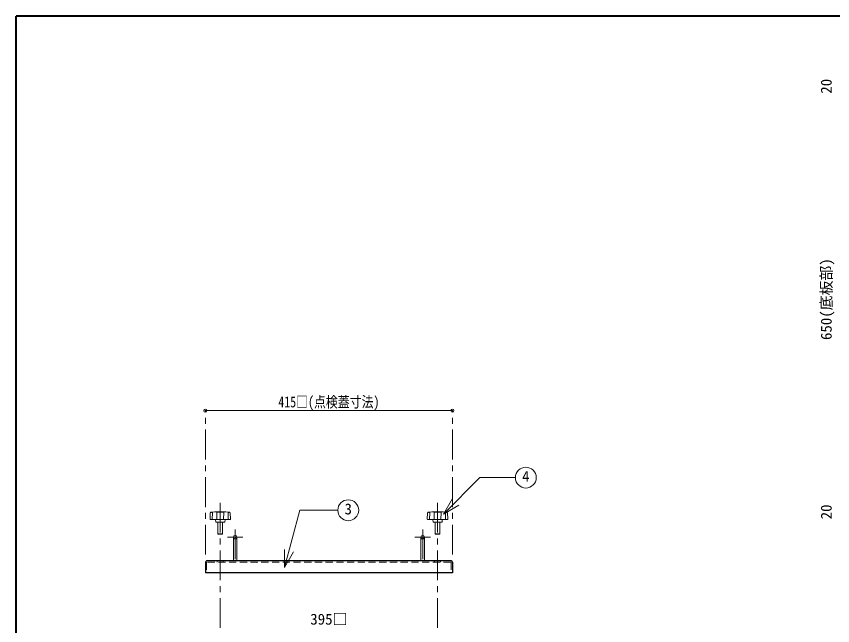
# Model space of a CAD drawing. Units: millimetres at full size, sheet at 1:10; details may follow other scales. Extents: x -2123 to 1927, y -1358 to 1452.
# Drawn here: x -2123 to -752, y 428 to 1452 of the extents above; entities that cross this region are included whole.
import ezdxf
from ezdxf.enums import TextEntityAlignment as Align

# ---------------------------------------------------------------- set-up
doc = ezdxf.new("R2010")
doc.units = ezdxf.units.MM
doc.header["$LTSCALE"] = 10
doc.header["$PDMODE"] = 32
doc.header["$PDSIZE"] = 5
doc.linetypes.add('CHAIN1', pattern=[8, 5, -1, 1, -1])
doc.linetypes.add('DASHED1', pattern=[1.8, 1.2, -0.6])
doc.layers.add('0-0', color=7, linetype='Continuous', lineweight=18)
doc.styles.add('ＭＳ ゴシック', font='')
doc.styles.get('ＭＳ ゴシック').set_extended_font_data('MS Gothic')

msp = doc.modelspace()

# ---------------------------------------------------------------- linework, layer by layer
at = {"layer": '0-0', "color": 1, "lineweight": 40}
for p in [(-2122.8, -1358.09), (1927.2, 1451.91)]:
    msp.add_line(p, (-2122.8, 1451.91), dxfattribs=at)
at = {"layer": '0-0', "color": 4, "lineweight": 9}
for p, q in [((-1805.3, 789.51), (-1390.3, 789.51)), ((-1758.3, 576.91), (-1758.3, 536.91)), ((-1752.3, 576.91), (-1752.3, 536.91)), ((-1443.3, 576.91), (-1443.3, 536.91)), ((-1437.3, 576.91), (-1437.3, 536.91))]:
    msp.add_line(p, q, dxfattribs=at)
at = {"layer": '0-0', "color": 4, "linetype": 'CHAIN1', "lineweight": 9}
for p, q in [((-1805.3, 547.61), (-1805.3, 789.51)), ((-1390.3, 547.61), (-1390.3, 789.51)), ((-1780.3, 634.51), (-1780.3, 144.41)), ((-1415.3, 634.51), (-1415.3, 144.41)), ((-1755.3, 589.91), (-1755.3, 536.91)), ((-1440.3, 589.91), (-1440.3, 536.91)), ((-1768.3, 576.91), (-1742.3, 576.91)), ((-1427.3, 576.91), (-1453.3, 576.91))]:
    msp.add_line(p, q, dxfattribs=at)
at = {"layer": '0-0'}
for p, q in [((-1405.32, 615.74), (-1344.06, 676.99)), ((-1284.53, 676.99), (-1344.06, 676.99)), ((-1405.32, 615.74), (-1390.32, 641.72)), ((-1405.32, 615.74), (-1379.34, 630.74)), ((-1797.47, 607.13), (-1797.13, 617.64)), ((-1789.71, 619.5), (-1795.62, 619.19)), ((-1793.85, 606.71), (-1793.46, 618.35)), ((-1771.31, 619.51), (-1789.29, 619.51)), ((-1785.78, 606.71), (-1786.17, 618.35)), ((-1774.82, 606.71), (-1774.43, 618.35)), ((-1770.89, 619.5), (-1764.98, 619.19)), ((-1766.75, 606.71), (-1767.14, 618.35)), ((-1763.13, 607.13), (-1763.47, 617.64)), ((-1672.42, 526.19), (-1646.71, 622.14)), ((-1582.77, 622.14), (-1646.71, 622.14)), ((-1432.47, 607.13), (-1432.13, 617.64)), ((-1424.71, 619.5), (-1430.62, 619.19)), ((-1428.85, 606.71), (-1428.46, 618.35)), ((-1424.29, 619.51), (-1406.31, 619.51)), ((-1420.78, 606.71), (-1421.17, 618.35)), ((-1409.82, 606.71), (-1409.43, 618.35)), ((-1405.89, 619.5), (-1399.98, 619.19)), ((-1401.75, 606.71), (-1402.14, 618.35)), ((-1398.13, 607.13), (-1398.47, 617.64)), ((-1763.53, 606.71), (-1797.07, 606.71)), ((-1787.93, 602.28), (-1788.3, 606.71)), ((-1772.67, 602.28), (-1772.3, 606.71)), ((-1432.07, 606.71), (-1398.53, 606.71)), ((-1422.93, 602.28), (-1423.3, 606.71)), ((-1407.67, 602.28), (-1407.3, 606.71)), ((-1773.07, 601.91), (-1787.53, 601.91)), ((-1784.3, 582.41), (-1784.3, 601.91)), ((-1776.3, 582.41), (-1776.3, 601.91)), ((-1422.53, 601.91), (-1408.07, 601.91)), ((-1419.3, 582.41), (-1419.3, 601.91)), ((-1411.3, 582.41), (-1411.3, 601.91)), ((-1776.3, 582.41), (-1784.3, 582.41)), ((-1419.3, 582.41), (-1411.3, 582.41)), ((-1672.42, 526.19), (-1672.42, 556.19)), ((-1672.42, 526.19), (-1657.42, 552.17))]:
    msp.add_line(p, q, dxfattribs=at)
at = {"layer": '0-0', "color": 5, "lineweight": 25}
for p, q in [((-1805.3, 534.91), (-1805.3, 516.91)), ((-1392.3, 536.91), (-1803.3, 536.91)), ((-1390.3, 534.91), (-1390.3, 516.91)), ((-1390.3, 516.91), (-1805.3, 516.91))]:
    msp.add_line(p, q, dxfattribs=at)
at = {"layer": '0-0', "linetype": 'DASHED1'}
for p, q in [((-1393.3, 534.91), (-1802.3, 534.91)), ((-1785.3, 534.91), (-1785.3, 536.91)), ((-1775.3, 534.91), (-1775.3, 536.91)), ((-1420.3, 534.91), (-1420.3, 536.91)), ((-1410.3, 534.91), (-1410.3, 536.91)), ((-1803.3, 533.91), (-1803.3, 516.91)), ((-1392.3, 533.91), (-1392.3, 516.91))]:
    msp.add_line(p, q, dxfattribs=at)
at = {"layer": '0-0'}
for points in [[(-1776.3, 582.41), (-1776.8, 581.91), (-1783.8, 581.91), (-1784.3, 582.41)], [(-1419.3, 582.41), (-1418.8, 581.91), (-1411.8, 581.91), (-1411.3, 582.41)]]:
    msp.add_lwpolyline(points, dxfattribs=at)
for centre in [(-1267.03, 676.99), (-1565.27, 622.14)]:
    msp.add_circle(centre, 17.5, dxfattribs=at)
for centre, radius, start, end in [((-1795.53, 617.59), 1.6, 93.01913, 178.15415), ((-1795.91, 617.06), 1.66, 93.02757, 128.73305), ((-1795.84, 610.75), 7.97, 72.62002, 91.09064), ((-1789.29, 611.51), 8, 90, 93.01913), ((-1785.77, 618.36), 0.4, 97.29873, 181.90915), ((-1780.3, 575.64), 43.47, 82.70127, 97.29873), ((-1774.83, 618.36), 0.4, 358.09085, 82.70127), ((-1771.31, 611.51), 8, 86.98087, 90), ((-1764.76, 610.75), 7.97, 88.90936, 107.37998), ((-1765.07, 617.59), 1.6, 1.84585, 86.98087), ((-1764.7, 617.06), 1.66, 51.26695, 86.97243), ((-1430.53, 617.59), 1.6, 93.01913, 178.15415), ((-1430.91, 617.06), 1.66, 93.02757, 128.73305), ((-1430.84, 610.75), 7.97, 72.62002, 91.09064), ((-1424.29, 611.51), 8, 90, 93.01913), ((-1420.77, 618.36), 0.4, 97.29873, 181.90915), ((-1415.3, 575.64), 43.47, 82.70127, 97.29873), ((-1409.83, 618.36), 0.4, 358.09085, 82.70127), ((-1406.31, 611.51), 8, 86.98087, 90), ((-1399.76, 610.75), 7.97, 88.90936, 107.37998), ((-1400.07, 617.59), 1.6, 1.84585, 86.98087), ((-1399.7, 617.06), 1.66, 51.26695, 86.97243), ((-1797.07, 607.11), 0.4, 178.15415, 270), ((-1763.53, 607.11), 0.4, 270, 1.84585), ((-1432.07, 607.11), 0.4, 178.15415, 270), ((-1398.53, 607.11), 0.4, 270, 1.84585), ((-1787.53, 602.31), 0.4, 184.76364, 270), ((-1773.07, 602.31), 0.4, 270, 355.23636), ((-1422.53, 602.31), 0.4, 184.76364, 270), ((-1408.07, 602.31), 0.4, 270, 355.23636)]:
    msp.add_arc(centre, radius, start, end, dxfattribs=at)
at = {"layer": '0-0', "color": 4, "lineweight": 9}
for centre in [(-1755.3, 576.91), (-1440.3, 576.91)]:
    msp.add_arc(centre, 3, 0, 180, dxfattribs=at)
at = {"layer": '0-0', "color": 4, "linetype": 'DASHED1', "lineweight": 9}
for centre in [(-1755.3, 576.91), (-1440.3, 576.91)]:
    msp.add_arc(centre, 3, 180, 360, dxfattribs=at)
at = {"layer": '0-0', "color": 5, "lineweight": 25}
for centre, start, end in [((-1803.3, 534.91), 90, 180), ((-1392.3, 534.91), 0, 90)]:
    msp.add_arc(centre, 2, start, end, dxfattribs=at)
at = {"layer": '0-0', "linetype": 'DASHED1'}
for centre, start, end in [((-1802.3, 533.91), 90, 180), ((-1393.3, 533.91), 0, 90)]:
    msp.add_arc(centre, 1, start, end, dxfattribs=at)
at = {"layer": '0-0', "color": 1}
for p in [(-1805.3, 789.51), (-1390.3, 789.51)]:
    msp.add_point(p, dxfattribs=at)

# ---------------------------------------------------------------- texts
at = {"layer": '0-0', "style": 'ＭＳ ゴシック'}
for s, p in [('20', (-747.8, 1321.91)), ('650(底板部)', (-747.8, 908.16)), ('20', (-747.8, 606.91))]:
    msp.add_text(s, height=18.33, rotation=90, dxfattribs=at).set_placement(p, align=Align.BOTTOM_LEFT)
at = {"layer": '0-0', "style": 'ＭＳ ゴシック', "width": 0.8}
msp.add_text('415□(点検蓋寸法)', height=18.33, dxfattribs=at).set_placement((-1682.8, 789.51), align=Align.BOTTOM_LEFT)
at = {"layer": '0-0', "style": 'ＭＳ ゴシック'}
for s, p in [('4', (-1273.28, 664.49)), ('3', (-1571.52, 609.64)), ('395□', (-1629.05, 424.51))]:
    msp.add_text(s, height=18.33, dxfattribs=at).set_placement(p, align=Align.BOTTOM_LEFT)

doc.saveas('drawing.dxf')
